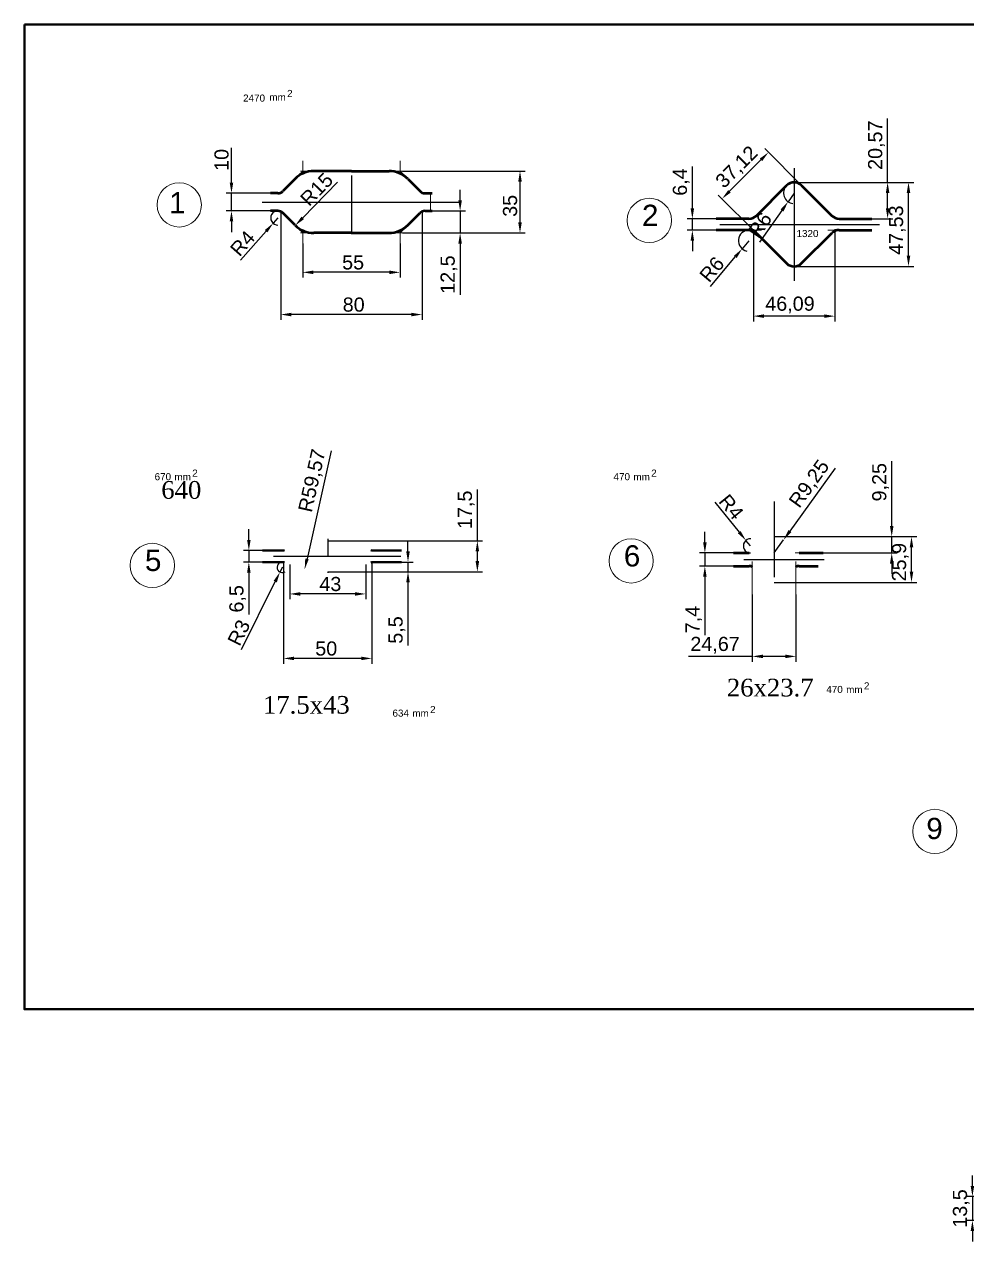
# Model space of a CAD drawing. Header units: millimetres. Extents: x -954 to 34898, y -2134 to 12006.
# Drawn here: x 8410 to 8943, y 6671 to 7360 of the extents above; entities that cross this region are included whole.
import ezdxf

# ---------------------------------------------------------------- set-up
doc = ezdxf.new("R2010")
doc.units = ezdxf.units.MM
doc.header["$LTSCALE"] = 3
doc.linetypes.add('ACAD_ISO04W100', pattern=[30, 24, -3, 0, -3])
for name, color, linetype, lineweight in [('Quota', 3, 'Continuous', 40), ('контурная', 7, 'Continuous', 50), ('осевые', 1, 'ACAD_ISO04W100', 25), ('тонкая', 7, 'Continuous', 20), ('тонкий', 7, 'Continuous', 20)]:
    doc.layers.add(name, color=color, linetype=linetype, lineweight=lineweight)
doc.layers.add('осевая', color=4, linetype='Continuous')
doc.styles.add('s1v4', font='arial.ttf', dxfattribs={"height": 4})
doc.styles.add('s2.5v4', font='times.ttf', dxfattribs={"height": 10})
doc.styles.get("Standard").update_dxf_attribs({"font": 'arial.ttf'})
doc.dimstyles.new('s2v4', dxfattribs={"dimtxt": 8, "dimasz": 6, "dimexe": 3, "dimexo": 0, "dimgap": 1.5, "dimtad": 1, "dimtxsty": 'Standard', "dimcen": 2.5, "dimadec": 0, "dimazin": 0, "dimtfac": 1, "dimtmove": 0, "dimatfit": 3, "dimfxl": 1, "dimarcsym": 0})
doc.dimstyles.new('s2v4$0', dxfattribs={"dimtxt": 8, "dimasz": 6, "dimexe": 3, "dimexo": 0, "dimgap": 1.5, "dimtad": 1, "dimtxsty": 'Standard', "dimcen": 2.5, "dimadec": 0, "dimazin": 0, "dimtfac": 1, "dimtmove": 0, "dimatfit": 3, "dimfxl": 1, "dimarcsym": 0})

# ---------------------------------------------------------------- blocks, each defined once
blk = doc.blocks.new('*D557')
at = {"layer": 'Defpoints', "color": 0, "transparency": 16777216}
for p in [(8830.96, 7287.62), (8850.45, 7268.13), (8824.2, 7241.88)]:
    blk.add_point(p, dxfattribs=at)
at = {"layer": 'тонкий', "color": 0, "lineweight": -2, "transparency": 16777216}
for p, q in [((8850.45, 7268.13), (8828.83, 7289.74)), ((8808.95, 7265.62), (8826.71, 7283.38)), ((8824.2, 7241.88), (8802.58, 7263.49))]:
    blk.add_line(p, q, dxfattribs=at)
at = {"layer": 'тонкий', "color": 0, "transparency": 16777216}
for points in [[(8826.01, 7284.09), (8827.42, 7282.67), (8830.96, 7287.62)], [(8808.24, 7266.32), (8809.65, 7264.91), (8804.71, 7261.37)]]:
    blk.add_solid(points, dxfattribs=at)
at = {"layer": 'тонкий', "color": 0, "transparency": 16777216, "insert": (8813.37, 7278.96), "char_height": 8, "attachment_point": 5, "rotation": 45}
blk.add_mtext('37,12', dxfattribs=at)
blk = doc.blocks.new('*D531')
at = {"layer": 'Defpoints', "color": 0, "transparency": 16777216}
for p in [(8845.49, 7270.61), (8910.2, 7270.61), (8845.49, 7223.08)]:
    blk.add_point(p, dxfattribs=at)
at = {"layer": 'тонкий', "color": 0, "lineweight": -2, "transparency": 16777216}
for p, q in [((8845.49, 7270.61), (8913.2, 7270.61)), ((8910.2, 7229.08), (8910.2, 7264.61)), ((8845.49, 7223.08), (8913.2, 7223.08))]:
    blk.add_line(p, q, dxfattribs=at)
at = {"layer": 'тонкий', "color": 0, "transparency": 16777216}
for points in [[(8909.2, 7264.61), (8911.2, 7264.61), (8910.2, 7270.61)], [(8909.2, 7229.08), (8911.2, 7229.08), (8910.2, 7223.08)]]:
    blk.add_solid(points, dxfattribs=at)
at = {"layer": 'тонкий', "color": 0, "transparency": 16777216, "insert": (8903.89, 7243.6), "char_height": 8, "attachment_point": 5, "rotation": 90}
blk.add_mtext('47,53', dxfattribs=at)
blk = doc.blocks.new('*D558')
at = {"layer": 'Defpoints', "color": 0, "transparency": 16777216}
for p in [(8881.39, 7270.61), (8898.38, 7270.61), (8889.52, 7250.04)]:
    blk.add_point(p, dxfattribs=at)
at = {"layer": 'тонкий', "color": 0, "lineweight": -2, "transparency": 16777216}
for p, q in [((8898.38, 7270.61), (8898.38, 7306.74)), ((8881.39, 7270.61), (8901.38, 7270.61)), ((8898.38, 7256.04), (8898.38, 7264.61)), ((8889.52, 7250.04), (8901.38, 7250.04))]:
    blk.add_line(p, q, dxfattribs=at)
at = {"layer": 'тонкий', "color": 0, "transparency": 16777216}
for points in [[(8897.38, 7264.61), (8899.38, 7264.61), (8898.38, 7270.61)], [(8897.38, 7256.04), (8899.38, 7256.04), (8898.38, 7250.04)]]:
    blk.add_solid(points, dxfattribs=at)
at = {"layer": 'тонкий', "color": 0, "transparency": 16777216, "insert": (8892.07, 7291.67), "char_height": 8, "attachment_point": 5, "rotation": 90}
blk.add_mtext('20,57', dxfattribs=at)
blk = doc.blocks.new('*D532')
at = {"layer": 'Defpoints', "color": 0, "transparency": 16777216}
for p in [(8822.44, 7244.14), (8868.53, 7244.14), (8822.44, 7194.96)]:
    blk.add_point(p, dxfattribs=at)
at = {"layer": 'тонкий', "color": 0, "lineweight": -2, "transparency": 16777216}
for p, q in [((8822.44, 7244.14), (8822.44, 7191.96)), ((8868.53, 7244.14), (8868.53, 7191.96)), ((8862.53, 7194.96), (8828.44, 7194.96))]:
    blk.add_line(p, q, dxfattribs=at)
at = {"layer": 'тонкий', "color": 0, "transparency": 16777216}
for points in [[(8828.44, 7195.96), (8828.44, 7193.96), (8822.44, 7194.96)], [(8862.53, 7195.96), (8862.53, 7193.96), (8868.53, 7194.96)]]:
    blk.add_solid(points, dxfattribs=at)
at = {"layer": 'тонкий', "color": 0, "transparency": 16777216, "insert": (8843.13, 7201.27), "char_height": 8, "attachment_point": 5}
blk.add_mtext('46,09', dxfattribs=at)
blk = doc.blocks.new('*D559')
at = {"layer": 'Defpoints', "color": 0, "transparency": 16777216}
for p in [(8842.07, 7259.68), (8845.49, 7264.61)]:
    blk.add_point(p, dxfattribs=at)
at = {"layer": 'тонкий', "color": 0, "lineweight": -2, "transparency": 16777216}
for p, q in [((8845.49, 7264.61), (8842.07, 7259.68)), ((8826.16, 7236.76), (8838.64, 7254.75))]:
    blk.add_line(p, q, dxfattribs=at)
blk.add_arc((8845.49, 7264.61), 6, 135, 263.87188, dxfattribs=at)
at = {"layer": 'тонкий', "color": 0, "transparency": 16777216}
blk.add_solid([(8837.82, 7255.32), (8839.47, 7254.18), (8842.07, 7259.68)], dxfattribs=at)
at = {"layer": 'тонкий', "color": 0, "transparency": 16777216, "insert": (8826.1, 7246.48), "char_height": 8, "attachment_point": 5, "rotation": 55.22399}
blk.add_mtext('R6', dxfattribs=at)
blk = doc.blocks.new('*D560')
at = {"layer": 'Defpoints', "color": 0, "transparency": 16777216}
for p in [(8816.09, 7233.05), (8819.95, 7237.64)]:
    blk.add_point(p, dxfattribs=at)
at = {"layer": 'тонкий', "color": 0, "lineweight": -2, "transparency": 16777216}
for p, q in [((8819.95, 7237.64), (8816.09, 7233.05)), ((8798.1, 7211.73), (8812.22, 7228.47))]:
    blk.add_line(p, q, dxfattribs=at)
blk.add_arc((8819.95, 7237.64), 6, 90, 258.5084, dxfattribs=at)
at = {"layer": 'тонкий', "color": 0, "transparency": 16777216}
blk.add_solid([(8811.45, 7229.11), (8812.98, 7227.82), (8816.09, 7233.05)], dxfattribs=at)
at = {"layer": 'тонкий', "color": 0, "transparency": 16777216, "insert": (8798.96, 7221.4), "char_height": 8, "attachment_point": 5, "rotation": 49.86051}
blk.add_mtext('R6', dxfattribs=at)
blk = doc.blocks.new('*D568')
at = {"layer": 'Defpoints', "color": 0, "transparency": 16777216}
for p in [(8794.99, 7060.94), (8811.18, 7060.94), (8811.18, 7053.54)]:
    blk.add_point(p, dxfattribs=at)
at = {"layer": 'тонкий', "color": 0, "lineweight": -2, "transparency": 16777216}
for p, q in [((8794.99, 7066.94), (8794.99, 7072.94)), ((8811.18, 7060.94), (8791.99, 7060.94)), ((8794.99, 7060.94), (8794.99, 7053.54)), ((8811.18, 7053.54), (8791.99, 7053.54)), ((8794.99, 7047.54), (8794.99, 7014.53))]:
    blk.add_line(p, q, dxfattribs=at)
at = {"layer": 'тонкий', "color": 0, "transparency": 16777216}
for points in [[(8793.99, 7066.94), (8795.99, 7066.94), (8794.99, 7060.94)], [(8793.99, 7047.54), (8795.99, 7047.54), (8794.99, 7053.54)]]:
    blk.add_solid(points, dxfattribs=at)
at = {"layer": 'тонкий', "color": 0, "transparency": 16777216, "insert": (8788.7, 7023.26), "char_height": 8, "attachment_point": 5, "rotation": 90}
blk.add_mtext('7,4', dxfattribs=at)
blk = doc.blocks.new('*D536')
at = {"layer": 'Defpoints', "color": 0, "transparency": 16777216}
for p in [(8818.22, 7068.04), (8820.75, 7064.94)]:
    blk.add_point(p, dxfattribs=at)
at = {"layer": 'тонкий', "color": 0, "lineweight": -2, "transparency": 16777216}
for p, q in [((8800.66, 7089.68), (8814.44, 7072.7)), ((8820.75, 7064.94), (8818.22, 7068.04))]:
    blk.add_line(p, q, dxfattribs=at)
blk.add_arc((8820.75, 7064.94), 4, 86.10365, 270, dxfattribs=at)
at = {"layer": 'тонкий', "color": 0, "transparency": 16777216}
blk.add_solid([(8815.22, 7073.33), (8813.67, 7072.07), (8818.22, 7068.04)], dxfattribs=at)
at = {"layer": 'тонкий', "color": 0, "transparency": 16777216, "insert": (8809.93, 7086.98), "char_height": 8, "attachment_point": 5, "rotation": 309.07548}
blk.add_mtext('R4', dxfattribs=at)
blk = doc.blocks.new('*D537')
at = {"layer": 'Defpoints', "color": 0, "transparency": 16777216}
for p in [(8834.16, 7070.19), (8911.9, 7070.19), (8834.16, 7044.29)]:
    blk.add_point(p, dxfattribs=at)
at = {"layer": 'тонкий', "color": 0, "lineweight": -2, "transparency": 16777216}
for p, q in [((8834.16, 7070.19), (8914.9, 7070.19)), ((8911.9, 7050.29), (8911.9, 7064.19)), ((8834.16, 7044.29), (8914.9, 7044.29))]:
    blk.add_line(p, q, dxfattribs=at)
at = {"layer": 'тонкий', "color": 0, "transparency": 16777216}
for points in [[(8910.9, 7064.19), (8912.9, 7064.19), (8911.9, 7070.19)], [(8910.9, 7050.29), (8912.9, 7050.29), (8911.9, 7044.29)]]:
    blk.add_solid(points, dxfattribs=at)
at = {"layer": 'тонкий', "color": 0, "transparency": 16777216, "insert": (8905.59, 7055.75), "char_height": 8, "attachment_point": 5, "rotation": 90}
blk.add_mtext('25,9', dxfattribs=at)
blk = doc.blocks.new('*D569')
at = {"layer": 'Defpoints', "color": 0, "transparency": 16777216}
for p in [(8857.5, 7070.19), (8900.7, 7070.19), (8857.74, 7060.94)]:
    blk.add_point(p, dxfattribs=at)
at = {"layer": 'тонкий', "color": 0, "lineweight": -2, "transparency": 16777216}
for p, q in [((8900.7, 7076.19), (8900.7, 7112.89)), ((8857.5, 7070.19), (8903.7, 7070.19)), ((8900.7, 7060.94), (8900.7, 7070.19)), ((8857.74, 7060.94), (8903.7, 7060.94)), ((8900.7, 7054.94), (8900.7, 7048.94))]:
    blk.add_line(p, q, dxfattribs=at)
at = {"layer": 'тонкий', "color": 0, "transparency": 16777216}
for points in [[(8899.7, 7076.19), (8901.7, 7076.19), (8900.7, 7070.19)], [(8899.7, 7054.94), (8901.7, 7054.94), (8900.7, 7060.94)]]:
    blk.add_solid(points, dxfattribs=at)
at = {"layer": 'тонкий', "color": 0, "transparency": 16777216, "insert": (8894.4, 7100.97), "char_height": 8, "attachment_point": 5, "rotation": 90}
blk.add_mtext('9,25', dxfattribs=at)
blk = doc.blocks.new('*D538')
at = {"layer": 'Defpoints', "color": 0, "transparency": 16777216}
for p in [(8839.57, 7068.44), (8834.16, 7060.94)]:
    blk.add_point(p, dxfattribs=at)
at = {"layer": 'тонкий', "color": 0, "lineweight": -2, "transparency": 16777216}
for p, q in [((8868.78, 7108.92), (8843.09, 7073.3)), ((8834.16, 7060.94), (8839.57, 7068.44))]:
    blk.add_line(p, q, dxfattribs=at)
at = {"layer": 'тонкий', "color": 0, "transparency": 16777216}
blk.add_solid([(8842.27, 7073.89), (8843.9, 7072.72), (8839.57, 7068.44)], dxfattribs=at)
at = {"layer": 'тонкий', "color": 0, "transparency": 16777216, "insert": (8854.45, 7099.84), "char_height": 8, "attachment_point": 5, "rotation": 54.19102}
blk.add_mtext('R9,25', dxfattribs=at)
blk = doc.blocks.new('*D539')
at = {"layer": 'Defpoints', "color": 0, "transparency": 16777216}
for p in [(8544.8, 7062.34), (8536.99, 7055.84), (8544.8, 7055.84)]:
    blk.add_point(p, dxfattribs=at)
at = {"layer": 'тонкий', "color": 0, "lineweight": -2, "transparency": 16777216}
for p, q in [((8536.99, 7068.34), (8536.99, 7074.34)), ((8544.8, 7062.34), (8533.99, 7062.34)), ((8536.99, 7062.34), (8536.99, 7055.84)), ((8544.8, 7055.84), (8533.99, 7055.84)), ((8536.99, 7049.84), (8536.99, 7026.17))]:
    blk.add_line(p, q, dxfattribs=at)
at = {"layer": 'тонкий', "color": 0, "transparency": 16777216}
for points in [[(8535.99, 7068.34), (8537.99, 7068.34), (8536.99, 7062.34)], [(8535.99, 7049.84), (8537.99, 7049.84), (8536.99, 7055.84)]]:
    blk.add_solid(points, dxfattribs=at)
at = {"layer": 'тонкий', "color": 0, "transparency": 16777216, "insert": (8530.68, 7035), "char_height": 8, "attachment_point": 5, "rotation": 90}
blk.add_mtext('6,5', dxfattribs=at)
blk = doc.blocks.new('*D540')
at = {"layer": 'Defpoints', "color": 0, "transparency": 16777216}
for p in [(8556.56, 7055.77), (8606.61, 7055.77), (8556.56, 7001.28)]:
    blk.add_point(p, dxfattribs=at)
at = {"layer": 'тонкий', "color": 0, "lineweight": -2, "transparency": 16777216}
for p, q in [((8556.56, 7055.77), (8556.56, 6998.28)), ((8606.61, 7055.77), (8606.61, 6998.28)), ((8600.61, 7001.28), (8562.56, 7001.28))]:
    blk.add_line(p, q, dxfattribs=at)
at = {"layer": 'тонкий', "color": 0, "transparency": 16777216}
for points in [[(8562.56, 7002.28), (8562.56, 7000.28), (8556.56, 7001.28)], [(8600.61, 7002.28), (8600.61, 7000.28), (8606.61, 7001.28)]]:
    blk.add_solid(points, dxfattribs=at)
at = {"layer": 'тонкий', "color": 0, "transparency": 16777216, "insert": (8580.77, 7006.86), "char_height": 8, "attachment_point": 5}
blk.add_mtext('50', dxfattribs=at)
blk = doc.blocks.new('*D570')
at = {"layer": 'Defpoints', "color": 0, "transparency": 16777216}
for p in [(8623.4, 7055.84), (8627.03, 7055.84), (8581.59, 7050.34)]:
    blk.add_point(p, dxfattribs=at)
at = {"layer": 'тонкий', "color": 0, "lineweight": -2, "transparency": 16777216}
for p, q in [((8627.03, 7061.84), (8627.03, 7067.84)), ((8623.4, 7055.84), (8630.03, 7055.84)), ((8627.03, 7055.84), (8627.03, 7050.34)), ((8581.59, 7050.34), (8630.03, 7050.34)), ((8627.03, 7044.34), (8627.03, 7008.56))]:
    blk.add_line(p, q, dxfattribs=at)
at = {"layer": 'тонкий', "color": 0, "transparency": 16777216}
for points in [[(8626.03, 7061.84), (8628.03, 7061.84), (8627.03, 7055.84)], [(8626.03, 7044.34), (8628.03, 7044.34), (8627.03, 7050.34)]]:
    blk.add_solid(points, dxfattribs=at)
at = {"layer": 'тонкий', "color": 0, "transparency": 16777216, "insert": (8620.74, 7017.37), "char_height": 8, "attachment_point": 5, "rotation": 90}
blk.add_mtext('5,5', dxfattribs=at)
blk = doc.blocks.new('*D541')
at = {"layer": 'Defpoints', "color": 0, "transparency": 16777216}
for p in [(8582.29, 7067.83), (8666.27, 7067.83), (8626.18, 7050.34)]:
    blk.add_point(p, dxfattribs=at)
at = {"layer": 'тонкий', "color": 0, "lineweight": -2, "transparency": 16777216}
for p, q in [((8666.27, 7067.83), (8666.27, 7096.92)), ((8582.29, 7067.83), (8669.27, 7067.83)), ((8666.27, 7056.34), (8666.27, 7061.83)), ((8626.18, 7050.34), (8669.27, 7050.34))]:
    blk.add_line(p, q, dxfattribs=at)
at = {"layer": 'тонкий', "color": 0, "transparency": 16777216}
for points in [[(8665.27, 7061.83), (8667.27, 7061.83), (8666.27, 7067.83)], [(8665.27, 7056.34), (8667.27, 7056.34), (8666.27, 7050.34)]]:
    blk.add_solid(points, dxfattribs=at)
at = {"layer": 'тонкий', "color": 0, "transparency": 16777216, "insert": (8659.96, 7085.38), "char_height": 8, "attachment_point": 5, "rotation": 90}
blk.add_mtext('17,5', dxfattribs=at)
blk = doc.blocks.new('*D542')
at = {"color": 0, "lineweight": -2, "transparency": 16777216}
for p, q in [((8560.09, 7054.35), (8560.09, 7034.77)), ((8603.09, 7054.35), (8603.09, 7034.77)), ((8597.09, 7037.77), (8566.09, 7037.77))]:
    blk.add_line(p, q, dxfattribs=at)
at = {"color": 0, "transparency": 16777216}
for points in [[(8566.09, 7038.77), (8566.09, 7036.77), (8560.09, 7037.77)], [(8597.09, 7038.77), (8597.09, 7036.77), (8603.09, 7037.77)]]:
    blk.add_solid(points, dxfattribs=at)
at = {"layer": 'Defpoints', "color": 0, "transparency": 16777216}
for p in [(8560.09, 7054.35), (8603.09, 7054.35), (8560.09, 7037.77)]:
    blk.add_point(p, dxfattribs=at)
at = {"color": 0, "lineweight": 15, "transparency": 16777216, "insert": (8583.1, 7043.35), "char_height": 8, "attachment_point": 5}
blk.add_mtext('43', dxfattribs=at)
blk = doc.blocks.new('*D571')
at = {"layer": 'Defpoints', "color": 0, "transparency": 16777216}
for p in [(8554.6, 7050.15), (8555.94, 7052.84)]:
    blk.add_point(p, dxfattribs=at)
at = {"layer": 'тонкий', "color": 0, "lineweight": -2, "transparency": 16777216}
for p, q in [((8555.94, 7052.84), (8554.6, 7050.15)), ((8532.83, 7006.26), (8551.94, 7044.77))]:
    blk.add_line(p, q, dxfattribs=at)
blk.add_arc((8555.94, 7052.84), 3, 90, 300.90687, dxfattribs=at)
at = {"layer": 'тонкий', "color": 0, "transparency": 16777216}
blk.add_solid([(8551.04, 7045.22), (8552.83, 7044.33), (8554.6, 7050.15)], dxfattribs=at)
at = {"layer": 'тонкий', "color": 0, "transparency": 16777216, "insert": (8531.36, 7015.87), "char_height": 8, "attachment_point": 5, "rotation": 63.61109}
blk.add_mtext('R3', dxfattribs=at)
blk = doc.blocks.new('*D543')
at = {"layer": 'Defpoints', "color": 0, "transparency": 16777216}
for p in [(8581.59, 7109.91), (8568.58, 7051.77)]:
    blk.add_point(p, dxfattribs=at)
at = {"layer": 'тонкий', "color": 0, "lineweight": -2, "transparency": 16777216}
blk.add_line((8583.57, 7118.76), (8569.89, 7057.63), dxfattribs=at)
at = {"layer": 'тонкий', "color": 0, "transparency": 16777216}
blk.add_solid([(8568.91, 7057.85), (8570.86, 7057.41), (8568.58, 7051.77)], dxfattribs=at)
at = {"layer": 'тонкий', "color": 0, "transparency": 16777216, "insert": (8573.3, 7101.76), "char_height": 8, "attachment_point": 5, "rotation": 77.38496}
blk.add_mtext('R59,57', dxfattribs=at)
blk = doc.blocks.new('*D580')
at = {"layer": 'Defpoints', "color": 0, "transparency": 16777216}
for p in [(8821.83, 7037.47), (8846.5, 7037.47), (8821.83, 7002.44)]:
    blk.add_point(p, dxfattribs=at)
at = {"layer": 'тонкий', "color": 0, "lineweight": -2, "transparency": 16777216}
for p, q in [((8821.83, 7037.47), (8821.83, 6999.44)), ((8846.5, 7037.47), (8846.5, 6999.44)), ((8821.83, 7002.44), (8785.7, 7002.44)), ((8840.5, 7002.44), (8827.83, 7002.44))]:
    blk.add_line(p, q, dxfattribs=at)
at = {"layer": 'тонкий', "color": 0, "transparency": 16777216}
for points in [[(8827.83, 7003.44), (8827.83, 7001.44), (8821.83, 7002.44)], [(8840.5, 7003.44), (8840.5, 7001.44), (8846.5, 7002.44)]]:
    blk.add_solid(points, dxfattribs=at)
at = {"layer": 'тонкий', "color": 0, "transparency": 16777216, "insert": (8800.76, 7008.75), "char_height": 8, "attachment_point": 5}
blk.add_mtext('24,67', dxfattribs=at)
blk = doc.blocks.new('*D581')
at = {"layer": 'Defpoints', "color": 0, "transparency": 16777216}
for p in [(8787.91, 7250.04), (8801.46, 7250.04), (8801.46, 7243.64)]:
    blk.add_point(p, dxfattribs=at)
at = {"layer": 'тонкий', "color": 0, "lineweight": -2, "transparency": 16777216}
for p, q in [((8787.91, 7256.04), (8787.91, 7279.61)), ((8801.46, 7250.04), (8784.91, 7250.04)), ((8787.91, 7243.64), (8787.91, 7250.04)), ((8801.46, 7243.64), (8784.91, 7243.64)), ((8787.91, 7237.64), (8787.91, 7231.64))]:
    blk.add_line(p, q, dxfattribs=at)
at = {"layer": 'тонкий', "color": 0, "transparency": 16777216}
for points in [[(8786.91, 7256.04), (8788.91, 7256.04), (8787.91, 7250.04)], [(8786.91, 7237.64), (8788.91, 7237.64), (8787.91, 7243.64)]]:
    blk.add_solid(points, dxfattribs=at)
at = {"layer": 'тонкий', "color": 0, "transparency": 16777216, "insert": (8781.6, 7270.83), "char_height": 8, "attachment_point": 5, "rotation": 90}
blk.add_mtext('6,4', dxfattribs=at)
blk = doc.blocks.new('*D552')
at = {"layer": 'Defpoints', "color": 0, "transparency": 16777216}
for p in [(8979.64, 6696.79), (8946.36, 6683.29), (8979.64, 6683.29)]:
    blk.add_point(p, dxfattribs=at)
at = {"layer": 'тонкий', "color": 0, "lineweight": -2, "transparency": 16777216}
for p, q in [((8946.36, 6702.79), (8946.36, 6708.79)), ((8979.64, 6696.79), (8943.36, 6696.79)), ((8946.36, 6696.79), (8946.36, 6683.29)), ((8979.64, 6683.29), (8943.36, 6683.29)), ((8946.36, 6677.29), (8946.36, 6671.29))]:
    blk.add_line(p, q, dxfattribs=at)
at = {"layer": 'тонкий', "color": 0, "transparency": 16777216}
for points in [[(8945.36, 6702.79), (8947.36, 6702.79), (8946.36, 6696.79)], [(8945.36, 6677.29), (8947.36, 6677.29), (8946.36, 6683.29)]]:
    blk.add_solid(points, dxfattribs=at)
at = {"layer": 'тонкий', "color": 0, "transparency": 16777216, "insert": (8940.05, 6690.04), "char_height": 8, "attachment_point": 5, "rotation": 90}
blk.add_mtext('13,5', dxfattribs=at)
blk = doc.blocks.new('*D1992')
at = {"layer": 'Defpoints', "color": 0, "transparency": 16777216}
for p in [(8623.85, 7277.01), (8690.4, 7277.01), (8659.51, 7242.01)]:
    blk.add_point(p, dxfattribs=at)
at = {"layer": 'тонкий', "color": 0, "lineweight": -2, "transparency": 16777216}
for p, q in [((8623.85, 7277.01), (8693.4, 7277.01)), ((8690.4, 7248.01), (8690.4, 7271.01)), ((8659.51, 7242.01), (8693.4, 7242.01))]:
    blk.add_line(p, q, dxfattribs=at)
at = {"layer": 'тонкий', "color": 0, "transparency": 16777216}
for points in [[(8689.4, 7271.01), (8691.4, 7271.01), (8690.4, 7277.01)], [(8689.4, 7248.01), (8691.4, 7248.01), (8690.4, 7242.01)]]:
    blk.add_solid(points, dxfattribs=at)
at = {"layer": 'тонкий', "color": 0, "transparency": 16777216, "insert": (8684.81, 7257.36), "char_height": 8, "attachment_point": 5, "rotation": 90}
blk.add_mtext('35', dxfattribs=at)
blk = doc.blocks.new('*D1995')
at = {"layer": 'Defpoints', "color": 0, "transparency": 16777216}
for p in [(8527.16, 7264.51), (8549.82, 7264.51), (8549.24, 7254.51)]:
    blk.add_point(p, dxfattribs=at)
at = {"layer": 'тонкий', "color": 0, "lineweight": -2, "transparency": 16777216}
for p, q in [((8527.16, 7270.51), (8527.16, 7290.18)), ((8549.82, 7264.51), (8524.16, 7264.51)), ((8527.16, 7254.51), (8527.16, 7264.51)), ((8549.24, 7254.51), (8524.16, 7254.51)), ((8527.16, 7248.51), (8527.16, 7242.51))]:
    blk.add_line(p, q, dxfattribs=at)
at = {"layer": 'тонкий', "color": 0, "transparency": 16777216}
for points in [[(8526.16, 7270.51), (8528.16, 7270.51), (8527.16, 7264.51)], [(8526.16, 7248.51), (8528.16, 7248.51), (8527.16, 7254.51)]]:
    blk.add_solid(points, dxfattribs=at)
at = {"layer": 'тонкий', "color": 0, "transparency": 16777216, "insert": (8521.58, 7283.35), "char_height": 8, "attachment_point": 5, "rotation": 90}
blk.add_mtext('10', dxfattribs=at)
blk = doc.blocks.new('*D1996')
at = {"layer": 'Defpoints', "color": 0, "transparency": 16777216}
for p in [(8640.78, 7254.51), (8623.85, 7242.01), (8656.51, 7242.01)]:
    blk.add_point(p, dxfattribs=at)
at = {"layer": 'тонкий', "color": 0, "lineweight": -2, "transparency": 16777216}
for p, q in [((8656.51, 7260.51), (8656.51, 7266.51)), ((8640.78, 7254.51), (8659.51, 7254.51)), ((8656.51, 7254.51), (8656.51, 7242.01)), ((8623.85, 7242.01), (8659.51, 7242.01)), ((8656.51, 7236.01), (8656.51, 7206.92))]:
    blk.add_line(p, q, dxfattribs=at)
at = {"layer": 'тонкий', "color": 0, "transparency": 16777216}
for points in [[(8655.51, 7260.51), (8657.51, 7260.51), (8656.51, 7254.51)], [(8655.51, 7236.01), (8657.51, 7236.01), (8656.51, 7242.01)]]:
    blk.add_solid(points, dxfattribs=at)
at = {"layer": 'тонкий', "color": 0, "transparency": 16777216, "insert": (8650.2, 7218.46), "char_height": 8, "attachment_point": 5, "rotation": 90}
blk.add_mtext('12,5', dxfattribs=at)
blk = doc.blocks.new('*D1994')
at = {"layer": 'Defpoints', "color": 0, "transparency": 16777216}
for p in [(8567.51, 7236.13), (8622.51, 7236.13), (8567.51, 7219.74)]:
    blk.add_point(p, dxfattribs=at)
at = {"layer": 'тонкий', "color": 0, "lineweight": -2, "transparency": 16777216}
for p, q in [((8567.51, 7236.13), (8567.51, 7216.74)), ((8622.51, 7236.13), (8622.51, 7216.74)), ((8616.51, 7219.74), (8573.51, 7219.74))]:
    blk.add_line(p, q, dxfattribs=at)
at = {"layer": 'тонкий', "color": 0, "transparency": 16777216}
for points in [[(8573.51, 7220.74), (8573.51, 7218.74), (8567.51, 7219.74)], [(8616.51, 7220.74), (8616.51, 7218.74), (8622.51, 7219.74)]]:
    blk.add_solid(points, dxfattribs=at)
at = {"layer": 'тонкий', "color": 0, "transparency": 16777216, "insert": (8595.98, 7225.31), "char_height": 8, "attachment_point": 5}
blk.add_mtext('55', dxfattribs=at)
blk = doc.blocks.new('*D1997')
at = {"layer": 'Defpoints', "color": 0, "transparency": 16777216}
for p in [(8555.01, 7254.51), (8635.01, 7254.51), (8555.01, 7195.85)]:
    blk.add_point(p, dxfattribs=at)
at = {"layer": 'тонкий', "color": 0, "lineweight": -2, "transparency": 16777216}
for p, q in [((8555.01, 7254.51), (8555.01, 7192.85)), ((8635.01, 7254.51), (8635.01, 7192.85)), ((8629.01, 7195.85), (8561.01, 7195.85))]:
    blk.add_line(p, q, dxfattribs=at)
at = {"layer": 'тонкий', "color": 0, "transparency": 16777216}
for points in [[(8561.01, 7196.85), (8561.01, 7194.85), (8555.01, 7195.85)], [(8629.01, 7196.85), (8629.01, 7194.85), (8635.01, 7195.85)]]:
    blk.add_solid(points, dxfattribs=at)
at = {"layer": 'тонкий', "color": 0, "transparency": 16777216, "insert": (8596.3, 7201.43), "char_height": 8, "attachment_point": 5}
blk.add_mtext('80', dxfattribs=at)
blk = doc.blocks.new('*D1993')
at = {"layer": 'Defpoints', "color": 0, "transparency": 16777216}
for p in [(8573.73, 7257.01), (8563.27, 7246.25)]:
    blk.add_point(p, dxfattribs=at)
at = {"layer": 'тонкий', "color": 0, "lineweight": -2, "transparency": 16777216}
blk.add_line((8587.09, 7270.76), (8567.45, 7250.55), dxfattribs=at)
at = {"layer": 'тонкий', "color": 0, "transparency": 16777216}
blk.add_solid([(8566.74, 7251.25), (8568.17, 7249.85), (8563.27, 7246.25)], dxfattribs=at)
at = {"layer": 'тонкий', "color": 0, "transparency": 16777216, "insert": (8575.36, 7266.7), "char_height": 8, "attachment_point": 5, "rotation": 45.812}
blk.add_mtext('R15', dxfattribs=at)
blk = doc.blocks.new('*D1998')
at = {"layer": 'Defpoints', "color": 0, "transparency": 16777216}
for p in [(8550.71, 7247.5), (8553.36, 7250.51)]:
    blk.add_point(p, dxfattribs=at)
at = {"layer": 'тонкий', "color": 0, "lineweight": -2, "transparency": 16777216}
for p, q in [((8553.36, 7250.51), (8550.71, 7247.5)), ((8532.3, 7226.58), (8546.75, 7243))]:
    blk.add_line(p, q, dxfattribs=at)
blk.add_arc((8553.36, 7250.51), 4, 90, 271.61723, dxfattribs=at)
at = {"layer": 'тонкий', "color": 0, "transparency": 16777216}
blk.add_solid([(8546, 7243.66), (8547.5, 7242.34), (8550.71, 7247.5)], dxfattribs=at)
at = {"layer": 'тонкий', "color": 0, "transparency": 16777216, "insert": (8533.42, 7236.17), "char_height": 8, "attachment_point": 5, "rotation": 48.64539}
blk.add_mtext('R4', dxfattribs=at)

msp = doc.modelspace()

# ---------------------------------------------------------------- linework, layer by layer
at = {"lineweight": 40}
for p, q in [((8544.799, 7062.336), (8555.935, 7062.336)), ((8623.399, 7062.336), (8607.239, 7062.336)), ((8544.799, 7055.836), (8555.935, 7055.836)), ((8623.399, 7055.836), (8607.239, 7055.836))]:
    msp.add_line(p, q, dxfattribs=at)
for centre, start, end in [((8555.935, 7065.336), 270, 294.203028), ((8607.239, 7065.336), 245.796972, 270), ((8555.935, 7052.836), 65.796972, 90), ((8607.239, 7052.836), 90, 114.203028)]:
    msp.add_arc(centre, 3, start, end, dxfattribs=at)
at = {"layer": 'Quota'}
msp.add_lwpolyline([(8409.974, 7360.053), (9420.697, 7360.053), (9420.697, 6802.741), (8409.974, 6802.741), (8409.974, 7360.053)], close=True, dxfattribs=at)
at = {"layer": 'контурная'}
for p, q in [((8595.014, 7277.005), (8573.727, 7277.005)), ((8595.014, 7277.005), (8616.301, 7277.005)), ((8563.121, 7272.612), (8556.186, 7265.677)), ((8626.907, 7272.612), (8633.842, 7265.677)), ((8824.194, 7251.796), (8841.246, 7268.848)), ((8849.731, 7268.848), (8866.783, 7251.796)), ((8553.357, 7264.505), (8549.244, 7264.505)), ((8636.671, 7264.505), (8640.784, 7264.505)), ((8553.357, 7254.505), (8549.244, 7254.505)), ((8563.121, 7246.399), (8556.186, 7253.334)), ((8626.907, 7246.399), (8633.842, 7253.334)), ((8636.671, 7254.505), (8640.784, 7254.505)), ((8819.952, 7250.039), (8801.458, 7250.039)), ((8871.025, 7250.039), (8889.517, 7250.039)), ((8595.014, 7242.005), (8573.727, 7242.005)), ((8595.014, 7242.005), (8616.301, 7242.005)), ((8819.954, 7243.639), (8801.458, 7243.639)), ((8824.196, 7241.882), (8841.243, 7224.834)), ((8849.729, 7224.834), (8866.776, 7241.882)), ((8871.019, 7243.639), (8889.517, 7243.639)), ((8811.184, 7060.937), (8820.023, 7060.937)), ((8848.302, 7060.937), (8861.836, 7060.937)), ((8811.184, 7053.537), (8820.056, 7053.537)), ((8848.269, 7053.537), (8859.048, 7053.537))]:
    msp.add_line(p, q, dxfattribs=at)
for centre, radius, start, end in [((8573.727, 7262.005), 15, 90, 135), ((8616.301, 7262.005), 15, 45, 90), ((8845.488, 7264.605), 6, 45, 135), ((8553.357, 7268.505), 4, 270, 315), ((8636.671, 7268.505), 4, 225, 270), ((8553.357, 7250.505), 4, 45, 90), ((8636.671, 7250.505), 4, 90, 135), ((8573.727, 7257.005), 15, 225, 270), ((8616.301, 7257.005), 15, 270, 315), ((8819.952, 7256.039), 6, 270, 315), ((8871.025, 7256.039), 6, 225, 270), ((8819.954, 7237.639), 6, 45, 90), ((8871.019, 7237.639), 6, 90, 135), ((8845.486, 7229.077), 6, 225, 315), ((8820.023, 7049.537), 4, 63.179767, 90), ((8848.302, 7049.537), 4, 90, 116.820233)]:
    msp.add_arc(centre, radius, start, end, dxfattribs=at)
at = {"layer": 'осевая'}
for p, q in [((8595.014, 7274.505), (8595.014, 7241.399)), ((8845.487, 7278.659), (8845.487, 7215.019)), ((8544.501, 7259.505), (8656.469, 7259.505)), ((8803.446, 7246.839), (8893.827, 7246.839)), ((8834.163, 7090.039), (8834.163, 7047.302))]:
    msp.add_line(p, q, dxfattribs=at)
at = {"layer": 'осевые'}
for p, q in [((8581.587, 7068.986), (8581.587, 7059.086)), ((8550.898, 7059.086), (8624.53, 7059.086)), ((8816.958, 7057.237), (8862.507, 7057.237)), ((8581.587, 7050.336), (8581.587, 7049.686))]:
    msp.add_line(p, q, dxfattribs=at)
at = {"layer": 'тонкая'}
for p, q in [((8567.514, 7277.005), (8567.514, 7282.878)), ((8622.514, 7277.005), (8622.514, 7282.878)), ((8567.514, 7277.005), (8564.956, 7274.448)), ((8572.485, 7277.005), (8566.175, 7277.005)), ((8617.543, 7277.005), (8623.853, 7277.005)), ((8622.514, 7277.005), (8625.072, 7274.448)), ((8553.357, 7264.505), (8555.014, 7264.505)), ((8555.97, 7265.461), (8555.014, 7264.505)), ((8634.058, 7265.461), (8635.014, 7264.505)), ((8636.671, 7264.505), (8635.014, 7264.505)), ((8639.842, 7254.505), (8639.842, 7264.505)), ((8553.357, 7254.505), (8555.014, 7254.505)), ((8555.97, 7253.55), (8555.014, 7254.505)), ((8634.058, 7253.55), (8635.014, 7254.505)), ((8636.671, 7254.505), (8635.014, 7254.505)), ((8567.514, 7242.005), (8564.956, 7244.563)), ((8572.485, 7242.005), (8566.175, 7242.005)), ((8567.514, 7242.005), (8567.514, 7236.133)), ((8617.543, 7242.005), (8623.853, 7242.005)), ((8622.514, 7242.005), (8625.072, 7244.563)), ((8622.514, 7242.005), (8622.514, 7236.133)), ((8819.954, 7243.639), (8827.083, 7243.639)), ((8871.019, 7243.639), (8864.633, 7243.639))]:
    msp.add_line(p, q, dxfattribs=at)
for centre in [(8497.616, 7257.892), (8763.569, 7249.14), (8753.297, 7056.456), (8482.368, 7053.896), (8925.101, 6903.387)]:
    msp.add_circle(centre, 12.532, dxfattribs=at)
at = {"layer": 'тонкий'}
for p, q in [((8820.023, 7060.937), (8819.432, 7060.937)), ((8848.153, 7060.939), (8846.05, 7060.939)), ((8848.153, 7060.939), (8846.05, 7060.939)), ((8847.579, 7060.937), (8846.579, 7060.939)), ((8848.269, 7060.937), (8848.894, 7060.937)), ((8848.302, 7060.937), (8848.894, 7060.937)), ((8820.023, 7053.537), (8819.432, 7053.537)), ((8820.172, 7053.536), (8822.077, 7053.536)), ((8821.828, 7037.467), (8821.828, 7056.037)), ((8848.153, 7053.536), (8846.05, 7053.536)), ((8848.153, 7053.536), (8846.05, 7053.536)), ((8847.579, 7053.537), (8846.278, 7053.536)), ((8846.498, 7037.467), (8846.498, 7056.037)), ((8848.269, 7053.537), (8848.894, 7053.537)), ((8848.302, 7053.537), (8848.894, 7053.537))]:
    msp.add_line(p, q, dxfattribs=at)

# ---------------------------------------------------------------- texts
at = {"layer": 'Quota', "style": 's2.5v4'}
msp.add_text('640', height=10, dxfattribs=at).set_placement((8487.44, 7091.624))
at = {"layer": 'тонкая', "style": 's1v4'}
for s, p in [('2', (8558.644, 7318.96)), ('2470', (8533.728, 7316.342)), ('mm', (8548.574, 7316.816)), ('1320', (8846.833, 7239.684)), ('2', (8504.969, 7104.156)), ('2', (8764.621, 7104.156)), ('670', (8483.672, 7102.112)), ('mm', (8494.899, 7102.011)), ('470', (8743.324, 7102.112)), ('mm', (8754.551, 7102.011)), ('470', (8863.697, 6981.738)), ('mm', (8874.925, 6981.638)), ('2', (8884.995, 6983.782)), ('634', (8618.254, 6968.338)), ('mm', (8629.481, 6968.238)), ('2', (8639.551, 6970.382))]:
    msp.add_text(s, height=4, dxfattribs=at).set_placement(p)
at = {"layer": 'тонкий'}
for s, height, style, p in [('1', 12, 's1v4', (8491.854, 7253.1)), ('2', 12, 's1v4', (8759.406, 7245.99)), ('5', 12, 's1v4', (8478.204, 7050.746)), ('6', 12, 's1v4', (8749.134, 7053.305)), ('26x23.7', 10, 's2.5v4', (8807.423, 6979.772)), ('17.5x43', 10, 's2.5v4', (8544.974, 6970.023)), ('9', 12, 's1v4', (8920.275, 6899.072))]:
    msp.add_text(s, height=height, dxfattribs=dict(at, style=style)).set_placement(p)

# ---------------------------------------------------------------- dimensions: what is measured, and where the dimension line sits
at = {"lineweight": 15}
dim = msp.add_linear_dim(base=(8560.087, 7037.767), p1=(8603.087, 7054.351), p2=(8560.087, 7054.351), dimstyle='s2v4', dxfattribs=at)
dim.commit()
dim.dimension.update_dxf_attribs({"geometry": '*D542', "text_midpoint": (8583.097, 7037.767), "dimtype": 160})
at = {"layer": 'тонкий'}
for base, p1, p2, picture, middle in [((8898.38, 7270.605), (8889.517, 7250.039), (8881.393, 7270.605), '*D558', (8898.38, 7291.671)), ((8787.91, 7250.039), (8801.458, 7243.639), (8801.458, 7250.039), '*D581', (8787.91, 7270.827)), ((8910.201, 7270.605), (8845.486, 7223.077), (8845.487, 7270.605), '*D531', (8910.201, 7243.595)), ((8900.703, 7070.187), (8857.737, 7060.937), (8857.503, 7070.187), '*D569', (8900.703, 7100.975)), ((8666.2685, 7067.8314), (8626.1841, 7050.3359), (8582.2873, 7067.8314), '*D541', (8666.2685, 7085.3751)), ((8627.029, 7055.836), (8581.587, 7050.336), (8623.399, 7055.836), '*D570', (8627.029, 7017.374)), ((8794.99, 7060.937), (8811.184, 7053.537), (8811.184, 7060.937), '*D568', (8794.99, 7023.259)), ((8911.896, 7070.187), (8834.163, 7044.287), (8834.163, 7070.187), '*D537', (8911.896, 7055.75)), ((8946.357, 6683.285), (8979.638, 6696.785), (8979.638, 6683.285), '*D552', (8946.357, 6690.035))]:
    dim = msp.add_linear_dim(base=base, p1=p1, p2=p2, angle=90, dimstyle='s2v4', dxfattribs=at)
    dim.commit()
    dim.dimension.update_dxf_attribs({"geometry": picture, "text_midpoint": middle, "dimtype": 160})
for base, p1, p2, dimstyle, picture, middle in [((8527.16, 7264.505), (8549.244, 7254.505), (8549.817, 7264.505), 's2v4', '*D1995', (8521.576, 7283.345)), ((8656.506, 7242.005), (8640.784, 7254.505), (8623.853, 7242.005), 's2v4$0', '*D1996', (8650.198, 7218.462))]:
    dim = msp.add_linear_dim(base=base, p1=p1, p2=p2, angle=90, dimstyle=dimstyle, override={"dimdec": 1}, dxfattribs=at)
    dim.commit()
    dim.dimension.update_dxf_attribs({"geometry": picture, "text_midpoint": middle})
dim = msp.add_aligned_dim(p1=(8824.196, 7241.882), p2=(8850.447, 7268.132), distance=27.565, dimstyle='s2v4', dxfattribs=at)
dim.commit()
dim.dimension.update_dxf_attribs({"geometry": '*D557', "text_midpoint": (8813.37, 7278.958)})
dim = msp.add_radius_dim(center=(8573.727, 7257.005), mpoint=(8563.272, 7246.25), dimstyle='s2v4', override={"dimdec": 1}, dxfattribs=at)
dim.commit()
dim.dimension.update_dxf_attribs({"geometry": '*D1993', "text_midpoint": (8579.365, 7262.805), "dimtype": 164})
dim = msp.add_linear_dim(base=(8690.4, 7277.005), p1=(8659.506, 7242.005), p2=(8623.853, 7277.005), angle=90, dimstyle='s2v4', override={"dimdec": 1}, dxfattribs=at)
dim.commit()
dim.dimension.update_dxf_attribs({"geometry": '*D1992', "text_midpoint": (8690.4, 7257.357), "dimtype": 160})
for center, mpoint, picture, middle in [((8845.488, 7264.605), (8842.066, 7259.677), '*D559', (8826.102, 7246.477)), ((8819.954, 7237.639), (8816.086, 7233.052), '*D560', (8798.957, 7221.403)), ((8820.746, 7064.937), (8818.225, 7068.042), '*D536', (8809.929, 7086.984))]:
    dim = msp.add_radius_dim(center=center, mpoint=mpoint, dimstyle='s2v4', dxfattribs=at)
    dim.commit()
    dim.dimension.update_dxf_attribs({"geometry": picture, "text_midpoint": middle})
dim = msp.add_radius_dim(center=(8553.357, 7250.505), mpoint=(8550.714, 7247.503), dimstyle='s2v4', override={"dimdec": 1}, dxfattribs=at)
dim.commit()
dim.dimension.update_dxf_attribs({"geometry": '*D1998', "text_midpoint": (8533.415, 7236.174)})
for base, p1, p2, dimstyle, override, picture, middle in [((8555.014, 7195.845), (8635.014, 7254.505), (8555.014, 7254.505), 's2v4$0', {"dimdec": 1}, '*D1997', (8596.297, 7195.845)), ((8567.514, 7219.745), (8622.514, 7236.133), (8567.514, 7236.133), 's2v4$0', {"dimdec": 1}, '*D1994', (8595.982, 7219.745)), ((8556.564, 7001.279), (8606.61, 7055.769), (8556.564, 7055.769), 's2v4', {"dimdec": 0}, '*D540', (8580.768, 7001.279))]:
    dim = msp.add_linear_dim(base=base, p1=p1, p2=p2, dimstyle=dimstyle, override=override, dxfattribs=at)
    dim.commit()
    dim.dimension.update_dxf_attribs({"geometry": picture, "text_midpoint": middle, "dimtype": 160})
dim = msp.add_linear_dim(base=(8822.439, 7194.965), p1=(8868.533, 7244.139), p2=(8822.439, 7244.139), dimstyle='s2v4', dxfattribs=at)
dim.commit()
dim.dimension.update_dxf_attribs({"geometry": '*D532', "text_midpoint": (8843.125, 7194.965), "dimtype": 160})
for center, mpoint, picture, middle in [((8581.587, 7109.906), (8568.577, 7051.774), '*D543', (8579.457, 7100.387)), ((8834.163, 7060.937), (8839.575, 7068.439), '*D538', (8859.569, 7096.153)), ((8555.935, 7052.836), (8554.602, 7050.148), '*D571', (8536.36, 7013.383))]:
    dim = msp.add_radius_dim(center=center, mpoint=mpoint, dimstyle='s2v4', dxfattribs=at)
    dim.commit()
    dim.dimension.update_dxf_attribs({"geometry": picture, "text_midpoint": middle, "dimtype": 164})
dim = msp.add_linear_dim(base=(8536.989, 7055.836), p1=(8544.799, 7062.336), p2=(8544.799, 7055.836), angle=90, dimstyle='s2v4', dxfattribs=at)
dim.commit()
dim.dimension.update_dxf_attribs({"geometry": '*D539', "text_midpoint": (8530.682, 7035.002)})
dim = msp.add_linear_dim(base=(8821.828, 7002.443), p1=(8846.498, 7037.467), p2=(8821.828, 7037.467), dimstyle='s2v4', dxfattribs=at)
dim.commit()
dim.dimension.update_dxf_attribs({"geometry": '*D580', "text_midpoint": (8800.761, 7008.75)})

doc.saveas('drawing.dxf')
